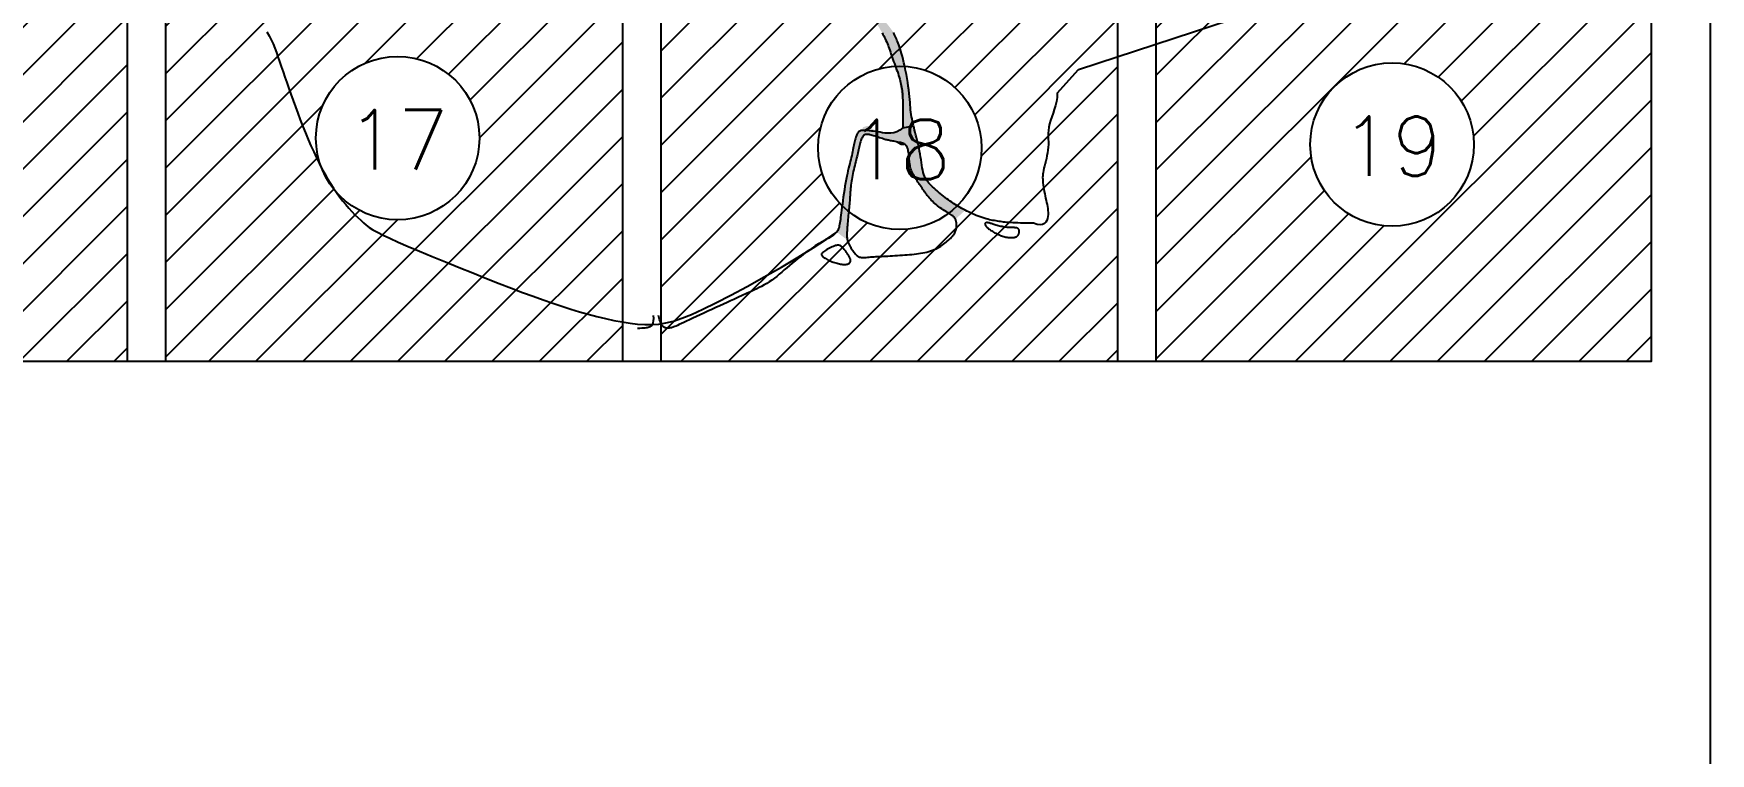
# Model space of a CAD drawing. Header units: metres. Extents: x 511779 to 512620, y 196282 to 196876.
# Drawn here: x 512557.4 to 512620.1, y 196362.2 to 196389.1 of the extents above; entities that cross this region are included whole.
import ezdxf
from ezdxf.enums import TextEntityAlignment as Align

# ---------------------------------------------------------------- set-up
doc = ezdxf.new("R2010")
doc.units = ezdxf.units.M
doc.header["$MEASUREMENT"] = 0
doc.layers.get('0').update_dxf_attribs({"linetype": 'CONTINUOUS'})
for name, color, linetype in [('GRID', 7, 'CONTINUOUS'), ('KOP', 7, 'CONTINUOUS'), ('sungai', 45, 'CONTINUOUS')]:
    doc.layers.add(name, color=color, linetype=linetype)
doc.styles.get("Standard").update_dxf_attribs({"font": 'Simplex.shx'})

msp = doc.modelspace()

# ---------------------------------------------------------------- hatches: boundary and pattern name
at = {"layer": 'KOP', "ltscale": 0.5}
h = msp.add_hatch(dxfattribs=at)
h.set_pattern_fill('ANSI31', color=1, scale=10, style=0)
h.set_pattern_definition([(45, (71.4876, 0), (-0.8838834765, 0.8838834765), [])])
edge = h.paths.add_edge_path(flags=16)
edge.add_arc((512532.423, 196433.478), 3.057, 0, 360)
h.paths.add_polyline_path([(512523.858, 196440.95), (512543.808, 196440.95), (512543.808, 196423.85), (512523.858, 196423.85)])
h.paths.add_polyline_path([(512542.383, 196440.95), (512562.333, 196440.95), (512562.333, 196423.85), (512542.383, 196423.85)])
edge = h.paths.add_edge_path(flags=16)
edge.add_arc((512551.955, 196433.478), 3.057, 0, 360)
h.paths.add_polyline_path([(512560.908, 196440.95), (512580.858, 196440.95), (512580.858, 196423.85), (512560.908, 196423.85)])
edge = h.paths.add_edge_path(flags=16)
edge.add_arc((512570.126, 196433.478), 3.057, 0, 360)
h.paths.add_polyline_path([(512579.433, 196425.275), (512599.383, 196425.275), (512599.383, 196408.175), (512579.433, 196408.175)])
edge = h.paths.add_edge_path(flags=16)
edge.add_arc((512589.144, 196417.665), 3.057, 0, 360)
h.paths.add_polyline_path([(512560.908, 196425.275), (512580.858, 196425.275), (512580.858, 196408.175), (512560.908, 196408.175)])
h.paths.add_polyline_path([(512542.383, 196425.275), (512562.333, 196425.275), (512562.333, 196408.175), (512542.383, 196408.175)])
h.paths.add_polyline_path([(512523.858, 196425.275), (512543.808, 196425.275), (512543.808, 196408.175), (512523.858, 196408.175)])
h.paths.add_polyline_path([(512505.333, 196425.275), (512525.283, 196425.275), (512525.283, 196408.175), (512505.333, 196408.175)])
h.paths.add_polyline_path([(512523.858, 196409.6), (512543.808, 196409.6), (512543.808, 196392.5), (512523.858, 196392.5)])
h.paths.add_polyline_path([(512505.333, 196409.6), (512525.283, 196409.6), (512525.283, 196392.5), (512505.333, 196392.5)])
h.paths.add_polyline_path([(512542.383, 196409.6), (512562.333, 196409.6), (512562.333, 196392.5), (512542.383, 196392.5)])
h.paths.add_polyline_path([(512560.908, 196409.6), (512580.858, 196409.6), (512580.858, 196392.5), (512560.908, 196392.5)])
h.paths.add_polyline_path([(512579.433, 196409.6), (512599.383, 196409.6), (512599.383, 196392.5), (512579.433, 196392.5)])
h.paths.add_polyline_path([(512597.958, 196393.925), (512617.908, 196393.925), (512617.908, 196376.825), (512597.958, 196376.825)])
h.paths.add_polyline_path([(512579.433, 196393.925), (512599.383, 196393.925), (512599.383, 196376.825), (512579.433, 196376.825)])
h.paths.add_polyline_path([(512560.908, 196393.925), (512580.858, 196393.925), (512580.858, 196376.825), (512560.908, 196376.825)])
h.paths.add_polyline_path([(512542.383, 196393.925), (512562.333, 196393.925), (512562.333, 196376.825), (512542.383, 196376.825)])
h.paths.add_polyline_path([(512523.858, 196393.925), (512543.808, 196393.925), (512543.808, 196376.825), (512523.858, 196376.825)])
edge = h.paths.add_edge_path(flags=16)
edge.add_arc((512571.015, 196385.187), 3.057, 0, 360)
edge = h.paths.add_edge_path(flags=16)
edge.add_arc((512551.79, 196384.481), 3.057, 0, 360)
edge = h.paths.add_edge_path(flags=16)
edge.add_arc((512532.988, 196384.481), 3.057, 0, 360)
edge = h.paths.add_edge_path(flags=16)
edge.add_arc((512533.899, 196400.421), 3.057, 0, 360)
edge = h.paths.add_edge_path(flags=16)
edge.add_arc((512514.397, 196399.691), 3.057, 0, 360)
edge = h.paths.add_edge_path(flags=16)
edge.add_arc((512515.155, 196416.926), 3.057, 0, 360)
edge = h.paths.add_edge_path(flags=16)
edge.add_arc((512533.571, 196417.021), 3.057, 0, 360)
edge = h.paths.add_edge_path(flags=16)
edge.add_arc((512552.148, 196417.106), 3.057, 0, 360)
edge = h.paths.add_edge_path(flags=16)
edge.add_arc((512552.949, 196400.556), 3.057, 0, 360)
edge = h.paths.add_edge_path(flags=16)
edge.add_arc((512570.351, 196400.556), 3.057, 0, 360)
edge = h.paths.add_edge_path(flags=16)
edge.add_arc((512570.294, 196416.853), 3.057, 0, 360)
edge = h.paths.add_edge_path(flags=16)
edge.add_arc((512589.265, 196401.204), 3.057, 0, 360)
edge = h.paths.add_edge_path(flags=16)
edge.add_arc((512589.798, 196384.821), 3.057, 0, 360)
edge = h.paths.add_edge_path(flags=16)
edge.add_arc((512608.213, 196384.944), 3.057, 0, 360)
at = {"layer": 'sungai', "ltscale": 30}
h = msp.add_hatch(color=43, dxfattribs=at)
h.paths.add_polyline_path([(512588.849, 196390.089), (512588.821, 196390.128), (512588.795, 196390.166), (512588.769, 196390.204), (512588.743, 196390.241), (512588.718, 196390.28), (512588.691, 196390.32), (512588.664, 196390.363), (512588.635, 196390.408), (512588.606, 196390.454), (512588.577, 196390.503), (512588.562, 196390.528), (512588.175, 196390.465), (512588.193, 196390.443), (512588.229, 196390.398), (512588.266, 196390.352), (512588.303, 196390.305), (512588.34, 196390.259), (512588.375, 196390.213), (512588.408, 196390.168), (512588.44, 196390.125), (512588.471, 196390.082), (512588.501, 196390.04), (512588.531, 196389.998), (512588.561, 196389.957), (512588.592, 196389.915), (512588.623, 196389.873), (512588.656, 196389.83), (512588.69, 196389.786), (512588.724, 196389.742), (512588.758, 196389.698), (512588.793, 196389.654), (512588.827, 196389.61), (512588.86, 196389.567), (512588.891, 196389.524), (512588.922, 196389.481), (512588.951, 196389.439), (512588.978, 196389.397), (512589.006, 196389.355), (512589.032, 196389.311), (512589.059, 196389.266), (512589.084, 196389.224), (512589.482, 196389.255), (512589.466, 196389.276), (512589.43, 196389.324), (512589.392, 196389.373), (512589.352, 196389.423), (512589.311, 196389.474), (512589.269, 196389.526), (512589.226, 196389.579), (512589.183, 196389.634), (512589.141, 196389.69), (512589.099, 196389.745), (512589.058, 196389.8), (512589.018, 196389.854), (512588.98, 196389.907), (512588.944, 196389.957), (512588.91, 196390.004), (512588.878, 196390.048)])
h.paths.add_polyline_path([(512589.759, 196388.674), (512589.735, 196388.738), (512589.712, 196388.798), (512589.69, 196388.853), (512589.67, 196388.905), (512589.649, 196388.955), (512589.628, 196389.002), (512589.607, 196389.049), (512589.584, 196389.094), (512589.559, 196389.138), (512589.531, 196389.184), (512589.5, 196389.229), (512589.482, 196389.255), (512589.084, 196389.224), (512589.113, 196389.171), (512589.141, 196389.12), (512589.17, 196389.067), (512589.198, 196389.012), (512589.227, 196388.955), (512589.255, 196388.897), (512589.283, 196388.837), (512589.309, 196388.777), (512589.335, 196388.717), (512589.359, 196388.657), (512589.382, 196388.596), (512589.404, 196388.534), (512589.426, 196388.471), (512589.447, 196388.407), (512589.47, 196388.341), (512589.493, 196388.273), (512589.517, 196388.203), (512589.543, 196388.13), (512589.57, 196388.054), (512589.598, 196387.978), (512589.626, 196387.901), (512589.654, 196387.824), (512589.681, 196387.747), (512589.702, 196387.688), (512590.016, 196387.711), (512590.015, 196387.717), (512589.986, 196387.861), (512589.956, 196387.999), (512589.926, 196388.126), (512589.896, 196388.243), (512589.867, 196388.347), (512589.839, 196388.442), (512589.811, 196388.527), (512589.785, 196388.604)])
h.paths.add_polyline_path([(512590.151, 196386.861), (512590.136, 196386.989), (512590.117, 196387.126), (512590.095, 196387.27), (512590.07, 196387.418), (512590.044, 196387.568), (512590.016, 196387.711), (512589.702, 196387.688), (512589.708, 196387.673), (512589.733, 196387.6), (512589.756, 196387.53), (512589.777, 196387.463), (512589.796, 196387.398), (512589.814, 196387.335), (512589.829, 196387.273), (512589.843, 196387.212), (512589.856, 196387.153), (512589.867, 196387.093), (512589.876, 196387.034), (512589.883, 196386.975), (512589.89, 196386.916), (512589.895, 196386.858), (512589.9, 196386.799), (512589.903, 196386.741), (512589.906, 196386.684), (512589.909, 196386.626), (512589.911, 196386.569), (512589.912, 196386.513), (512589.914, 196386.457), (512589.915, 196386.401), (512589.916, 196386.346), (512589.917, 196386.291), (512589.917, 196386.237), (512589.917, 196386.183), (512589.916, 196386.129), (512589.915, 196386.073), (512589.914, 196386.012), (512589.913, 196385.946), (512589.912, 196385.871), (512589.912, 196385.785), (512589.911, 196385.686), (512589.911, 196385.572), (512590.313, 196385.645), (512590.291, 196385.738), (512590.273, 196385.821), (512590.256, 196385.903), (512590.24, 196385.986), (512590.227, 196386.07), (512590.215, 196386.155), (512590.206, 196386.242), (512590.198, 196386.332), (512590.19, 196386.426), (512590.182, 196386.525), (512590.174, 196386.63), (512590.163, 196386.741)])
for points in [[(512589.883, 196386.975), (512589.876, 196387.034), (512589.867, 196387.093), (512589.856, 196387.153), (512589.843, 196387.212), (512589.829, 196387.273), (512589.814, 196387.335), (512589.796, 196387.398), (512589.777, 196387.463), (512589.756, 196387.53), (512589.747, 196387.555), (512589.9, 196386.449), (512589.916, 196386.344), (512589.916, 196386.346), (512589.915, 196386.401), (512589.914, 196386.457), (512589.912, 196386.513), (512589.911, 196386.569), (512589.909, 196386.626), (512589.906, 196386.684), (512589.903, 196386.741), (512589.9, 196386.799), (512589.895, 196386.858), (512589.89, 196386.916)], [(512590.452, 196385.107), (512590.427, 196385.204), (512590.403, 196385.298), (512590.378, 196385.391), (512590.355, 196385.481), (512590.332, 196385.568), (512590.313, 196385.645), (512589.911, 196385.572), (512589.801, 196385.485), (512589.69, 196385.425), (512589.579, 196385.388), (512589.469, 196385.37), (512589.361, 196385.367), (512589.256, 196385.374), (512589.155, 196385.388), (512589.059, 196385.403), (512588.969, 196385.418), (512588.885, 196385.431), (512588.807, 196385.443), (512588.735, 196385.452), (512588.669, 196385.46), (512588.609, 196385.466), (512588.556, 196385.471), (512588.508, 196385.474), (512588.467, 196385.476), (512588.43, 196385.476), (512588.399, 196385.474), (512588.372, 196385.471), (512588.348, 196385.466), (512588.327, 196385.459), (512588.308, 196385.451), (512588.29, 196385.442), (512588.274, 196385.431), (512588.258, 196385.418), (512588.242, 196385.403), (512588.228, 196385.386), (512588.214, 196385.366), (512588.2, 196385.343), (512588.187, 196385.317), (512588.175, 196385.287), (512588.163, 196385.254), (512588.151, 196385.217), (512588.139, 196385.176), (512588.128, 196385.132), (512588.117, 196385.085), (512588.106, 196385.035), (512588.094, 196384.982), (512588.083, 196384.926), (512588.071, 196384.867), (512588.058, 196384.806), (512588.046, 196384.743), (512588.032, 196384.677), (512588.017, 196384.608), (512588.002, 196384.538), (512587.985, 196384.465), (512587.967, 196384.39), (512587.948, 196384.313), (512587.927, 196384.233), (512587.906, 196384.149), (512587.883, 196384.061), (512587.86, 196383.967), (512587.837, 196383.866), (512587.814, 196383.759), (512587.791, 196383.643), (512587.768, 196383.519), (512587.746, 196383.388), (512587.725, 196383.253), (512587.705, 196383.116), (512587.685, 196382.98), (512587.667, 196382.847), (512587.65, 196382.72), (512587.635, 196382.601), (512587.621, 196382.492), (512587.608, 196382.392), (512587.597, 196382.302), (512587.586, 196382.22), (512587.576, 196382.145), (512587.567, 196382.076), (512587.557, 196382.014), (512587.547, 196381.957), (512587.537, 196381.904), (512587.526, 196381.855), (512587.512, 196381.81), (512587.496, 196381.767), (512587.476, 196381.727), (512587.452, 196381.689), (512587.437, 196381.669), (512587.822, 196381.557), (512587.823, 196381.605), (512587.824, 196381.659), (512587.827, 196381.719), (512587.83, 196381.783), (512587.834, 196381.851), (512587.839, 196381.923), (512587.844, 196381.996), (512587.85, 196382.07), (512587.857, 196382.145), (512587.864, 196382.22), (512587.872, 196382.294), (512587.88, 196382.367), (512587.888, 196382.439), (512587.895, 196382.51), (512587.903, 196382.58), (512587.91, 196382.649), (512587.916, 196382.716), (512587.922, 196382.782), (512587.927, 196382.847), (512587.931, 196382.912), (512587.935, 196382.975), (512587.939, 196383.039), (512587.943, 196383.103), (512587.948, 196383.167), (512587.953, 196383.231), (512587.958, 196383.297), (512587.965, 196383.364), (512587.972, 196383.431), (512587.981, 196383.5), (512587.991, 196383.57), (512588.002, 196383.64), (512588.014, 196383.713), (512588.028, 196383.786), (512588.044, 196383.86), (512588.06, 196383.936), (512588.078, 196384.011), (512588.096, 196384.086), (512588.115, 196384.161), (512588.133, 196384.234), (512588.151, 196384.306), (512588.168, 196384.375), (512588.184, 196384.442), (512588.199, 196384.506), (512588.213, 196384.568), (512588.227, 196384.628), (512588.24, 196384.686), (512588.252, 196384.742), (512588.265, 196384.797), (512588.278, 196384.851), (512588.291, 196384.904), (512588.304, 196384.955), (512588.318, 196385.004), (512588.331, 196385.05), (512588.345, 196385.094), (512588.359, 196385.134), (512588.373, 196385.171), (512588.387, 196385.203), (512588.401, 196385.23), (512588.415, 196385.253), (512588.43, 196385.272), (512588.453, 196385.295), (512588.486, 196385.314), (512588.526, 196385.324), (512588.561, 196385.326), (512588.587, 196385.326), (512588.616, 196385.323), (512588.648, 196385.319), (512588.684, 196385.312), (512588.724, 196385.302), (512588.769, 196385.29), (512588.819, 196385.275), (512588.872, 196385.259), (512588.928, 196385.24), (512588.985, 196385.221), (512589.042, 196385.202), (512589.097, 196385.184), (512589.15, 196385.166), (512589.198, 196385.151), (512589.241, 196385.138), (512589.279, 196385.127), (512589.315, 196385.118), (512589.349, 196385.11), (512589.382, 196385.104), (512589.416, 196385.097), (512589.451, 196385.091), (512589.49, 196385.084), (512589.533, 196385.076), (512589.579, 196385.068), (512589.628, 196385.059), (512589.677, 196385.049), (512589.726, 196385.039), (512589.775, 196385.028), (512589.82, 196385.017), (512589.863, 196385.005), (512589.901, 196384.994), (512589.935, 196384.981), (512589.965, 196384.967), (512589.992, 196384.95), (512590.015, 196384.932), (512590.036, 196384.91), (512590.054, 196384.884), (512590.07, 196384.854), (512590.085, 196384.82), (512590.097, 196384.781), (512590.109, 196384.739), (512590.118, 196384.693), (512590.127, 196384.645), (512590.134, 196384.594), (512590.141, 196384.542), (512590.147, 196384.488), (512590.152, 196384.435), (512590.156, 196384.38), (512590.161, 196384.326), (512590.167, 196384.271), (512590.173, 196384.217), (512590.182, 196384.164), (512590.192, 196384.111), (512590.204, 196384.059), (512590.22, 196384.009), (512590.238, 196383.96), (512590.259, 196383.911), (512590.281, 196383.863), (512590.306, 196383.816), (512590.307, 196383.815), (512590.625, 196384.172), (512590.609, 196384.273), (512590.593, 196384.377), (512590.577, 196384.484), (512590.56, 196384.591), (512590.541, 196384.697), (512590.521, 196384.803), (512590.499, 196384.906), (512590.476, 196385.007)], [(512589.596, 196385.059), (512589.841, 196384.917), (512589.958, 196384.917), (512589.988, 196384.953), (512589.965, 196384.967), (512589.935, 196384.981), (512589.928, 196384.983)], [(512591.251, 196383.161), (512591.192, 196383.211), (512591.135, 196383.261), (512591.08, 196383.311), (512591.028, 196383.36), (512590.979, 196383.409), (512590.933, 196383.457), (512590.89, 196383.504), (512590.851, 196383.551), (512590.815, 196383.599), (512590.782, 196383.65), (512590.752, 196383.705), (512590.725, 196383.765), (512590.701, 196383.831), (512590.679, 196383.905), (512590.659, 196383.987), (512590.641, 196384.077), (512590.625, 196384.172), (512590.307, 196383.815), (512590.332, 196383.77), (512590.359, 196383.724), (512590.387, 196383.678), (512590.416, 196383.632), (512590.446, 196383.586), (512590.476, 196383.541), (512590.507, 196383.495), (512590.538, 196383.45), (512590.569, 196383.404), (512590.601, 196383.358), (512590.632, 196383.313), (512590.664, 196383.267), (512590.696, 196383.222), (512590.728, 196383.176), (512590.76, 196383.131), (512590.794, 196383.086), (512590.828, 196383.042), (512590.864, 196382.997), (512590.9, 196382.953), (512590.939, 196382.91), (512590.978, 196382.866), (512591.02, 196382.824), (512591.063, 196382.782), (512591.109, 196382.74), (512591.156, 196382.699), (512591.206, 196382.659), (512591.258, 196382.619), (512591.312, 196382.58), (512591.368, 196382.542), (512591.424, 196382.505), (512591.48, 196382.469), (512591.535, 196382.435), (512591.586, 196382.403), (512591.635, 196382.373), (512591.678, 196382.345), (512591.717, 196382.319), (512591.75, 196382.296), (512591.779, 196382.275), (512591.803, 196382.254), (512591.824, 196382.234), (512591.842, 196382.215), (512591.857, 196382.195), (512591.87, 196382.174), (512591.882, 196382.153), (512592.247, 196382.487), (512592.176, 196382.525), (512592.115, 196382.559), (512592.054, 196382.594), (512591.994, 196382.63), (512591.934, 196382.667), (512591.874, 196382.706), (512591.812, 196382.746), (512591.75, 196382.788), (512591.687, 196382.83), (512591.624, 196382.875), (512591.56, 196382.92), (512591.497, 196382.966), (512591.434, 196383.014), (512591.372, 196383.062), (512591.311, 196383.111)]]:
    msp.add_hatch(color=43, dxfattribs=at).paths.add_polyline_path(points)
h = msp.add_hatch(color=43, dxfattribs=at)
h.paths.add_polyline_path([(512588.885, 196385.431), (512588.807, 196385.443), (512588.735, 196385.452), (512588.669, 196385.46), (512588.609, 196385.466), (512588.556, 196385.471), (512588.508, 196385.474), (512588.467, 196385.476), (512588.43, 196385.476), (512588.399, 196385.474), (512588.374, 196385.471), (512588.359, 196385.432), (512587.885, 196383.773), (512587.622, 196382.503), (512587.621, 196382.492), (512587.608, 196382.392), (512587.597, 196382.302), (512587.586, 196382.22), (512587.576, 196382.145), (512587.567, 196382.076), (512587.557, 196382.014), (512587.547, 196381.957), (512587.537, 196381.904), (512587.526, 196381.855), (512587.512, 196381.81), (512587.496, 196381.767), (512587.476, 196381.727), (512587.455, 196381.692), (512587.449, 196381.664), (512587.835, 196381.378), (512587.833, 196381.388), (512587.829, 196381.416), (512587.825, 196381.445), (512587.823, 196381.478), (512587.822, 196381.515), (512587.822, 196381.557), (512587.823, 196381.605), (512587.824, 196381.659), (512587.827, 196381.719), (512587.83, 196381.783), (512587.834, 196381.851), (512587.839, 196381.923), (512587.844, 196381.996), (512587.85, 196382.07), (512587.857, 196382.145), (512587.864, 196382.22), (512587.872, 196382.294), (512587.88, 196382.367), (512587.888, 196382.439), (512587.895, 196382.51), (512587.903, 196382.58), (512587.91, 196382.649), (512587.916, 196382.716), (512587.922, 196382.782), (512587.927, 196382.847), (512587.931, 196382.912), (512587.935, 196382.975), (512587.939, 196383.039), (512587.943, 196383.103), (512587.948, 196383.167), (512587.953, 196383.231), (512587.958, 196383.297), (512587.965, 196383.364), (512587.972, 196383.431), (512587.973, 196383.436), (512587.981, 196383.563), (512588.009, 196383.684), (512588.014, 196383.713), (512588.028, 196383.786), (512588.044, 196383.86), (512588.06, 196383.936), (512588.078, 196384.011), (512588.096, 196384.086), (512588.115, 196384.161), (512588.133, 196384.234), (512588.151, 196384.306), (512588.168, 196384.375), (512588.184, 196384.442), (512588.199, 196384.506), (512588.213, 196384.568), (512588.217, 196384.583), (512588.339, 196385.143), (512588.392, 196385.213), (512588.401, 196385.23), (512588.415, 196385.253), (512588.43, 196385.272), (512588.445, 196385.288), (512588.453, 196385.293), (512588.462, 196385.306), (512588.472, 196385.306), (512588.478, 196385.309), (512588.497, 196385.316), (512588.516, 196385.321), (512588.538, 196385.325), (512588.561, 196385.326), (512588.587, 196385.326), (512588.616, 196385.323), (512588.648, 196385.319), (512588.684, 196385.312), (512588.71, 196385.306), (512588.715, 196385.306), (512588.732, 196385.3), (512588.769, 196385.29), (512588.819, 196385.275), (512588.872, 196385.259), (512588.928, 196385.24), (512588.985, 196385.221), (512589.042, 196385.202), (512589.05, 196385.2), (512589.204, 196385.151), (512589.494, 196385.083), (512589.533, 196385.076), (512589.582, 196385.067), (512588.981, 196385.416), (512588.969, 196385.418)])
h.paths.add_polyline_path([(512588.609, 196385.466), (512588.669, 196385.46), (512588.735, 196385.452), (512588.807, 196385.443), (512588.885, 196385.431), (512588.969, 196385.418), (512588.981, 196385.416), (512588.588, 196385.644), (512588.424, 196385.594), (512588.374, 196385.471), (512588.399, 196385.474), (512588.43, 196385.476), (512588.467, 196385.476), (512588.508, 196385.474), (512588.556, 196385.471)])

# ---------------------------------------------------------------- linework, layer by layer
at = {"color": 5, "linetype": 'Continuous', "lineweight": -3}
for points in [[(512542.383, 196393.925), (512562.333, 196393.925), (512562.333, 196376.825), (512542.383, 196376.825)], [(512560.908, 196393.925), (512580.858, 196393.925), (512580.858, 196376.825), (512560.908, 196376.825)], [(512579.433, 196393.925), (512599.383, 196393.925), (512599.383, 196376.825), (512579.433, 196376.825)], [(512597.958, 196393.925), (512617.908, 196393.925), (512617.908, 196376.825), (512597.958, 196376.825)]]:
    msp.add_lwpolyline(points, close=True, dxfattribs=at)
at = {"color": 5, "ltscale": 30}
for centre in [(512571.015, 196385.187), (512589.798, 196384.821), (512608.213, 196384.944)]:
    msp.add_circle(centre, 3.057, dxfattribs=at)
at = {"layer": 'GRID', "color": 42, "ltscale": 30}
msp.add_lwpolyline([(512566.12, 196389.159), (512566.208, 196389.015), (512566.285, 196388.867), (512566.354, 196388.715), (512566.418, 196388.558), (512566.478, 196388.395), (512566.538, 196388.226), (512566.599, 196388.048), (512566.662, 196387.863), (512566.728, 196387.671), (512566.796, 196387.47), (512566.867, 196387.263), (512566.942, 196387.047), (512567.02, 196386.825), (512567.102, 196386.595), (512567.189, 196386.358), (512567.28, 196386.116), (512567.374, 196385.871), (512567.471, 196385.625), (512567.57, 196385.38), (512567.67, 196385.139), (512567.772, 196384.902), (512567.874, 196384.673), (512567.977, 196384.453), (512568.08, 196384.243), (512568.184, 196384.04), (512568.288, 196383.847), (512568.394, 196383.661), (512568.502, 196383.483), (512568.612, 196383.313), (512568.724, 196383.149), (512568.839, 196382.992), (512568.956, 196382.843), (512569.073, 196382.7), (512569.19, 196382.565), (512569.305, 196382.439), (512569.418, 196382.321), (512569.528, 196382.211), (512569.633, 196382.111), (512569.734, 196382.019), (512569.838, 196381.933), (512569.955, 196381.848), (512570.093, 196381.76), (512570.261, 196381.665), (512570.468, 196381.559), (512570.723, 196381.438), (512571.036, 196381.297), (512571.41, 196381.135), (512571.838, 196380.954), (512572.306, 196380.759), (512572.802, 196380.555), (512573.315, 196380.347), (512573.83, 196380.141), (512574.335, 196379.94), (512574.819, 196379.75), (512575.27, 196379.575), (512575.692, 196379.414), (512576.087, 196379.267), (512576.46, 196379.132), (512576.816, 196379.007), (512577.158, 196378.893), (512577.491, 196378.786), (512577.819, 196378.688), (512578.146, 196378.595), (512578.47, 196378.51), (512578.79, 196378.433), (512579.105, 196378.366), (512579.411, 196378.309), (512579.708, 196378.264), (512579.993, 196378.231), (512580.265, 196378.213), (512580.525, 196378.21), (512580.781, 196378.227), (512581.046, 196378.269), (512581.332, 196378.34), (512581.649, 196378.446), (512582.011, 196378.592), (512582.429, 196378.781), (512582.914, 196379.019), (512583.473, 196379.309), (512584.086, 196379.638), (512584.727, 196379.994), (512585.371, 196380.362), (512585.992, 196380.729), (512586.564, 196381.081), (512587.061, 196381.404), (512587.459, 196381.683)], dxfattribs=at)
at = {"layer": 'KOP', "color": 71}
msp.add_lwpolyline([(511779.124, 196282.3), (512620.124, 196282.3), (512620.124, 196876.3), (511779.124, 196876.3)], close=True, dxfattribs=at)
at = {"layer": 'KOP', "color": 1, "ltscale": 0.5}
msp.add_lwpolyline([(512595.689, 196386.864), (512596.48, 196387.748), (512602.914, 196389.86)], dxfattribs=at)
at = {"layer": 'sungai', "color": 43, "ltscale": 30}
for points in [[(512589.141, 196389.12), (512589.17, 196389.067), (512589.198, 196389.012), (512589.227, 196388.955), (512589.255, 196388.897), (512589.283, 196388.837), (512589.309, 196388.777), (512589.335, 196388.717), (512589.359, 196388.657), (512589.382, 196388.596), (512589.404, 196388.534), (512589.426, 196388.471), (512589.447, 196388.407), (512589.47, 196388.341), (512589.493, 196388.273), (512589.517, 196388.203), (512589.543, 196388.13), (512589.57, 196388.054), (512589.598, 196387.978), (512589.626, 196387.901), (512589.654, 196387.824), (512589.681, 196387.747), (512589.708, 196387.673), (512589.733, 196387.6), (512589.756, 196387.53), (512589.777, 196387.463), (512589.796, 196387.398), (512589.814, 196387.335), (512589.829, 196387.273), (512589.843, 196387.212), (512589.856, 196387.153), (512589.867, 196387.093), (512589.876, 196387.034), (512589.883, 196386.975), (512589.89, 196386.916), (512589.895, 196386.858), (512589.9, 196386.799), (512589.903, 196386.741), (512589.906, 196386.684), (512589.909, 196386.626), (512589.911, 196386.569), (512589.912, 196386.513), (512589.914, 196386.457), (512589.915, 196386.401), (512589.916, 196386.346), (512589.917, 196386.291), (512589.917, 196386.237), (512589.917, 196386.183), (512589.916, 196386.129), (512589.915, 196386.073), (512589.914, 196386.012), (512589.913, 196385.946), (512589.912, 196385.871), (512589.912, 196385.785), (512589.911, 196385.686), (512589.911, 196385.572)], [(512590.311, 196385.654), (512590.291, 196385.738), (512590.273, 196385.821), (512590.256, 196385.903), (512590.24, 196385.986), (512590.227, 196386.07), (512590.215, 196386.155), (512590.206, 196386.242), (512590.198, 196386.332), (512590.19, 196386.426), (512590.182, 196386.525), (512590.174, 196386.63), (512590.163, 196386.741), (512590.151, 196386.861), (512590.136, 196386.989), (512590.117, 196387.126), (512590.095, 196387.27), (512590.07, 196387.418), (512590.044, 196387.568), (512590.015, 196387.717), (512589.986, 196387.861), (512589.956, 196387.999), (512589.926, 196388.126), (512589.896, 196388.243), (512589.867, 196388.347), (512589.839, 196388.442), (512589.811, 196388.527), (512589.785, 196388.604), (512589.759, 196388.674), (512589.735, 196388.738), (512589.712, 196388.798), (512589.69, 196388.853), (512589.67, 196388.905), (512589.649, 196388.955), (512589.628, 196389.002), (512589.607, 196389.049), (512589.584, 196389.094), (512589.559, 196389.138)], [(512595.689, 196386.864), (512595.683, 196386.711), (512595.66, 196386.559), (512595.624, 196386.408), (512595.58, 196386.261), (512595.531, 196386.117), (512595.482, 196385.977), (512595.437, 196385.843), (512595.401, 196385.715), (512595.376, 196385.593), (512595.362, 196385.477), (512595.355, 196385.366), (512595.353, 196385.258), (512595.355, 196385.153), (512595.357, 196385.049), (512595.357, 196384.947), (512595.352, 196384.843), (512595.341, 196384.739), (512595.325, 196384.634), (512595.305, 196384.529), (512595.282, 196384.427), (512595.257, 196384.327), (512595.233, 196384.231), (512595.209, 196384.141), (512595.189, 196384.056), (512595.172, 196383.978), (512595.16, 196383.906), (512595.151, 196383.839), (512595.145, 196383.773), (512595.143, 196383.71), (512595.144, 196383.645), (512595.148, 196383.579), (512595.154, 196383.509), (512595.163, 196383.435), (512595.175, 196383.357), (512595.188, 196383.276), (512595.203, 196383.193), (512595.219, 196383.108), (512595.236, 196383.024), (512595.253, 196382.94), (512595.271, 196382.858), (512595.289, 196382.778), (512595.306, 196382.7), (512595.321, 196382.624), (512595.333, 196382.55), (512595.342, 196382.475), (512595.347, 196382.401), (512595.346, 196382.327), (512595.338, 196382.252), (512595.324, 196382.176), (512595.299, 196382.104), (512595.263, 196382.039), (512595.211, 196381.987), (512595.142, 196381.953), (512595.052, 196381.94), (512594.94, 196381.954), (512594.802, 196381.999)], [(512589.911, 196385.572), (512589.801, 196385.485), (512589.69, 196385.425), (512589.579, 196385.388), (512589.469, 196385.37), (512589.361, 196385.367), (512589.256, 196385.374), (512589.155, 196385.388), (512589.059, 196385.403), (512588.969, 196385.418), (512588.885, 196385.431), (512588.807, 196385.443), (512588.735, 196385.452), (512588.669, 196385.46), (512588.609, 196385.466), (512588.556, 196385.471), (512588.508, 196385.474), (512588.467, 196385.476), (512588.43, 196385.476), (512588.399, 196385.474), (512588.372, 196385.471), (512588.348, 196385.466), (512588.327, 196385.459), (512588.308, 196385.451), (512588.29, 196385.442), (512588.274, 196385.431), (512588.258, 196385.418), (512588.242, 196385.403), (512588.228, 196385.386), (512588.214, 196385.366), (512588.2, 196385.343), (512588.187, 196385.317), (512588.175, 196385.287), (512588.163, 196385.254), (512588.151, 196385.217), (512588.139, 196385.176), (512588.128, 196385.132), (512588.117, 196385.085), (512588.106, 196385.035), (512588.094, 196384.982), (512588.083, 196384.926), (512588.071, 196384.867), (512588.058, 196384.806), (512588.046, 196384.743), (512588.032, 196384.677), (512588.017, 196384.608), (512588.002, 196384.538), (512587.985, 196384.465), (512587.967, 196384.39), (512587.948, 196384.313), (512587.927, 196384.233), (512587.906, 196384.149), (512587.883, 196384.061), (512587.86, 196383.967), (512587.837, 196383.866), (512587.814, 196383.759), (512587.791, 196383.643), (512587.768, 196383.519), (512587.746, 196383.388), (512587.725, 196383.253), (512587.705, 196383.116), (512587.685, 196382.98), (512587.667, 196382.847), (512587.65, 196382.72), (512587.635, 196382.601), (512587.621, 196382.492), (512587.608, 196382.392), (512587.597, 196382.302), (512587.586, 196382.22), (512587.576, 196382.145), (512587.567, 196382.076), (512587.557, 196382.014), (512587.547, 196381.957), (512587.537, 196381.904), (512587.526, 196381.855), (512587.512, 196381.81), (512587.496, 196381.767), (512587.476, 196381.727), (512587.452, 196381.689), (512587.423, 196381.652), (512587.388, 196381.616), (512587.347, 196381.58), (512587.301, 196381.546), (512587.251, 196381.512), (512587.198, 196381.479), (512587.143, 196381.447), (512587.089, 196381.417), (512587.036, 196381.388), (512586.986, 196381.36), (512586.939, 196381.335), (512586.894, 196381.31), (512586.85, 196381.284), (512586.804, 196381.257), (512586.755, 196381.226), (512586.7, 196381.191), (512586.638, 196381.15), (512586.568, 196381.102), (512586.487, 196381.047), (512586.397, 196380.984), (512586.301, 196380.914), (512586.199, 196380.84), (512586.093, 196380.761), (512585.987, 196380.679), (512585.88, 196380.595), (512585.775, 196380.51), (512585.674, 196380.424), (512585.576, 196380.339), (512585.48, 196380.255), (512585.386, 196380.172), (512585.293, 196380.092), (512585.201, 196380.015), (512585.108, 196379.941), (512585.014, 196379.872), (512584.918, 196379.807), (512584.822, 196379.747), (512584.726, 196379.691), (512584.632, 196379.64), (512584.54, 196379.592), (512584.452, 196379.549), (512584.368, 196379.509), (512584.29, 196379.473), (512584.218, 196379.44), (512584.151, 196379.409), (512584.085, 196379.379), (512584.018, 196379.349), (512583.948, 196379.318), (512583.872, 196379.284), (512583.789, 196379.246), (512583.694, 196379.203), (512583.587, 196379.154), (512583.468, 196379.1), (512583.34, 196379.041), (512583.205, 196378.979), (512583.063, 196378.914), (512582.917, 196378.847), (512582.77, 196378.778), (512582.622, 196378.709), (512582.475, 196378.641), (512582.332, 196378.574), (512582.193, 196378.509), (512582.061, 196378.448), (512581.936, 196378.389), (512581.822, 196378.336), (512581.718, 196378.287), (512581.628, 196378.245), (512581.551, 196378.209), (512581.487, 196378.179), (512581.434, 196378.155), (512581.389, 196378.136), (512581.351, 196378.12), (512581.319, 196378.108), (512581.29, 196378.099), (512581.261, 196378.092), (512581.233, 196378.086), (512581.204, 196378.082), (512581.176, 196378.079), (512581.147, 196378.077), (512581.12, 196378.077), (512581.092, 196378.078), (512581.066, 196378.081), (512581.042, 196378.086), (512581.018, 196378.092), (512580.997, 196378.1), (512580.976, 196378.11), (512580.957, 196378.123), (512580.939, 196378.14), (512580.921, 196378.159), (512580.905, 196378.182), (512580.889, 196378.21), (512580.873, 196378.241), (512580.858, 196378.277), (512580.843, 196378.316), (512580.829, 196378.359), (512580.814, 196378.405), (512580.8, 196378.453), (512580.786, 196378.503), (512580.772, 196378.555)], [(512589.911, 196385.572), (512590.313, 196385.645)], [(512594.802, 196381.999), (512594.67, 196382.001), (512594.546, 196382.003), (512594.429, 196382.006), (512594.319, 196382.008), (512594.216, 196382.011), (512594.121, 196382.015), (512594.032, 196382.019), (512593.951, 196382.023), (512593.876, 196382.028), (512593.806, 196382.034), (512593.742, 196382.041), (512593.681, 196382.047), (512593.624, 196382.055), (512593.568, 196382.063), (512593.512, 196382.071), (512593.457, 196382.08), (512593.4, 196382.089), (512593.342, 196382.098), (512593.282, 196382.109), (512593.221, 196382.121), (512593.158, 196382.134), (512593.093, 196382.15), (512593.025, 196382.168), (512592.956, 196382.188), (512592.884, 196382.211), (512592.811, 196382.237), (512592.736, 196382.265), (512592.661, 196382.295), (512592.587, 196382.326), (512592.513, 196382.358), (512592.441, 196382.391), (512592.371, 196382.424), (512592.304, 196382.458), (512592.239, 196382.491), (512592.176, 196382.525), (512592.115, 196382.559), (512592.054, 196382.594), (512591.994, 196382.63), (512591.934, 196382.667), (512591.874, 196382.706), (512591.812, 196382.746), (512591.75, 196382.788), (512591.687, 196382.83), (512591.624, 196382.875), (512591.56, 196382.92), (512591.497, 196382.966), (512591.434, 196383.014), (512591.372, 196383.062), (512591.311, 196383.111), (512591.251, 196383.161), (512591.192, 196383.211), (512591.135, 196383.261), (512591.08, 196383.311), (512591.028, 196383.36), (512590.979, 196383.409), (512590.933, 196383.457), (512590.89, 196383.504), (512590.851, 196383.551), (512590.815, 196383.599), (512590.782, 196383.65), (512590.752, 196383.705), (512590.725, 196383.765), (512590.701, 196383.831), (512590.679, 196383.905), (512590.659, 196383.987), (512590.641, 196384.077), (512590.625, 196384.173), (512590.609, 196384.273), (512590.593, 196384.377), (512590.577, 196384.484), (512590.56, 196384.591), (512590.541, 196384.697), (512590.521, 196384.803), (512590.499, 196384.906), (512590.476, 196385.007), (512590.452, 196385.107), (512590.427, 196385.204), (512590.403, 196385.298), (512590.378, 196385.391), (512590.355, 196385.481), (512590.332, 196385.568), (512590.313, 196385.645)], [(512580.575, 196378.555), (512580.581, 196378.438), (512580.576, 196378.345), (512580.564, 196378.272), (512580.544, 196378.217), (512580.519, 196378.177), (512580.49, 196378.148), (512580.457, 196378.128), (512580.423, 196378.113), (512580.389, 196378.101), (512580.352, 196378.091), (512580.312, 196378.084), (512580.265, 196378.078), (512580.211, 196378.073), (512580.148, 196378.071), (512580.074, 196378.069), (512579.986, 196378.069)]]:
    msp.add_lwpolyline(points, dxfattribs=at)
for points in [[(512588.769, 196385.29), (512588.724, 196385.302), (512588.684, 196385.312), (512588.648, 196385.319), (512588.616, 196385.323), (512588.587, 196385.326), (512588.561, 196385.326), (512588.538, 196385.325), (512588.516, 196385.321), (512588.497, 196385.316), (512588.478, 196385.309), (512588.461, 196385.3), (512588.445, 196385.288), (512588.43, 196385.272), (512588.415, 196385.253), (512588.401, 196385.23), (512588.387, 196385.203), (512588.373, 196385.171), (512588.359, 196385.134), (512588.345, 196385.094), (512588.331, 196385.05), (512588.318, 196385.004), (512588.304, 196384.955), (512588.291, 196384.904), (512588.278, 196384.851), (512588.265, 196384.797), (512588.252, 196384.742), (512588.24, 196384.686), (512588.227, 196384.628), (512588.213, 196384.568), (512588.199, 196384.506), (512588.184, 196384.442), (512588.168, 196384.375), (512588.151, 196384.306), (512588.133, 196384.234), (512588.115, 196384.161), (512588.096, 196384.086), (512588.078, 196384.011), (512588.06, 196383.936), (512588.044, 196383.86), (512588.028, 196383.786), (512588.014, 196383.713), (512588.002, 196383.64), (512587.991, 196383.57), (512587.981, 196383.5), (512587.972, 196383.431), (512587.965, 196383.364), (512587.958, 196383.297), (512587.953, 196383.231), (512587.948, 196383.167), (512587.943, 196383.103), (512587.939, 196383.039), (512587.935, 196382.975), (512587.931, 196382.912), (512587.927, 196382.847), (512587.922, 196382.782), (512587.916, 196382.716), (512587.91, 196382.649), (512587.903, 196382.58), (512587.895, 196382.51), (512587.888, 196382.439), (512587.88, 196382.367), (512587.872, 196382.294), (512587.864, 196382.22), (512587.857, 196382.145), (512587.85, 196382.07), (512587.844, 196381.996), (512587.839, 196381.923), (512587.834, 196381.851), (512587.83, 196381.783), (512587.827, 196381.719), (512587.824, 196381.659), (512587.823, 196381.605), (512587.822, 196381.557), (512587.822, 196381.515), (512587.823, 196381.478), (512587.825, 196381.445), (512587.829, 196381.416), (512587.833, 196381.388), (512587.839, 196381.362), (512587.846, 196381.337), (512587.854, 196381.312), (512587.864, 196381.286), (512587.875, 196381.26), (512587.887, 196381.233), (512587.901, 196381.206), (512587.917, 196381.177), (512587.933, 196381.146), (512587.952, 196381.114), (512587.972, 196381.081), (512587.993, 196381.046), (512588.016, 196381.011), (512588.039, 196380.976), (512588.064, 196380.942), (512588.088, 196380.908), (512588.113, 196380.877), (512588.138, 196380.848), (512588.162, 196380.822), (512588.187, 196380.799), (512588.212, 196380.78), (512588.239, 196380.763), (512588.267, 196380.749), (512588.297, 196380.737), (512588.33, 196380.729), (512588.367, 196380.724), (512588.407, 196380.721), (512588.45, 196380.72), (512588.496, 196380.722), (512588.546, 196380.725), (512588.599, 196380.729), (512588.655, 196380.734), (512588.713, 196380.739), (512588.774, 196380.744), (512588.837, 196380.748), (512588.902, 196380.752), (512588.971, 196380.756), (512589.042, 196380.759), (512589.115, 196380.763), (512589.192, 196380.767), (512589.272, 196380.77), (512589.354, 196380.775), (512589.441, 196380.779), (512589.529, 196380.785), (512589.62, 196380.79), (512589.712, 196380.797), (512589.804, 196380.803), (512589.896, 196380.809), (512589.988, 196380.816), (512590.078, 196380.823), (512590.166, 196380.83), (512590.252, 196380.837), (512590.337, 196380.845), (512590.419, 196380.854), (512590.5, 196380.864), (512590.579, 196380.876), (512590.656, 196380.889), (512590.732, 196380.905), (512590.807, 196380.923), (512590.88, 196380.944), (512590.952, 196380.967), (512591.021, 196380.992), (512591.089, 196381.019), (512591.154, 196381.048), (512591.217, 196381.078), (512591.276, 196381.111), (512591.333, 196381.145), (512591.388, 196381.18), (512591.439, 196381.216), (512591.488, 196381.253), (512591.534, 196381.29), (512591.577, 196381.328), (512591.618, 196381.364), (512591.657, 196381.4), (512591.693, 196381.436), (512591.727, 196381.47), (512591.758, 196381.504), (512591.787, 196381.537), (512591.813, 196381.571), (512591.836, 196381.605), (512591.856, 196381.639), (512591.874, 196381.674), (512591.888, 196381.711), (512591.899, 196381.747), (512591.908, 196381.784), (512591.915, 196381.821), (512591.919, 196381.858), (512591.922, 196381.894), (512591.922, 196381.929), (512591.922, 196381.963), (512591.92, 196381.994), (512591.917, 196382.025), (512591.913, 196382.053), (512591.907, 196382.08), (512591.9, 196382.106), (512591.892, 196382.13), (512591.882, 196382.153), (512591.87, 196382.174), (512591.857, 196382.195), (512591.842, 196382.215), (512591.824, 196382.234), (512591.803, 196382.254), (512591.779, 196382.275), (512591.75, 196382.296), (512591.717, 196382.319), (512591.678, 196382.345), (512591.635, 196382.373), (512591.586, 196382.403), (512591.535, 196382.435), (512591.48, 196382.469), (512591.424, 196382.505), (512591.368, 196382.542), (512591.312, 196382.58), (512591.258, 196382.619), (512591.206, 196382.659), (512591.156, 196382.699), (512591.109, 196382.74), (512591.063, 196382.782), (512591.02, 196382.824), (512590.978, 196382.866), (512590.939, 196382.91), (512590.9, 196382.953), (512590.864, 196382.997), (512590.828, 196383.042), (512590.794, 196383.086), (512590.76, 196383.131), (512590.728, 196383.176), (512590.696, 196383.222), (512590.664, 196383.267), (512590.632, 196383.313), (512590.601, 196383.358), (512590.569, 196383.404), (512590.538, 196383.45), (512590.507, 196383.495), (512590.476, 196383.541), (512590.446, 196383.586), (512590.416, 196383.632), (512590.387, 196383.678), (512590.359, 196383.724), (512590.332, 196383.77), (512590.306, 196383.816), (512590.281, 196383.863), (512590.259, 196383.911), (512590.238, 196383.96), (512590.22, 196384.009), (512590.204, 196384.059), (512590.192, 196384.111), (512590.182, 196384.164), (512590.173, 196384.217), (512590.167, 196384.271), (512590.161, 196384.326), (512590.156, 196384.38), (512590.152, 196384.435), (512590.147, 196384.488), (512590.141, 196384.542), (512590.134, 196384.594), (512590.127, 196384.645), (512590.118, 196384.693), (512590.109, 196384.739), (512590.097, 196384.781), (512590.085, 196384.82), (512590.07, 196384.854), (512590.054, 196384.884), (512590.036, 196384.91), (512590.015, 196384.932), (512589.992, 196384.95), (512589.965, 196384.967), (512589.935, 196384.981), (512589.901, 196384.994), (512589.863, 196385.005), (512589.82, 196385.017), (512589.775, 196385.028), (512589.726, 196385.039), (512589.677, 196385.049), (512589.628, 196385.059), (512589.579, 196385.068), (512589.533, 196385.076), (512589.49, 196385.084), (512589.451, 196385.091), (512589.416, 196385.097), (512589.382, 196385.104), (512589.349, 196385.11), (512589.315, 196385.118), (512589.279, 196385.127), (512589.241, 196385.138), (512589.198, 196385.151), (512589.15, 196385.166), (512589.097, 196385.184), (512589.042, 196385.202), (512588.985, 196385.221), (512588.928, 196385.24), (512588.872, 196385.259), (512588.819, 196385.275)], [(512593.722, 196381.858), (512593.672, 196381.866), (512593.623, 196381.875), (512593.575, 196381.884), (512593.528, 196381.895), (512593.483, 196381.907), (512593.439, 196381.919), (512593.396, 196381.931), (512593.357, 196381.944), (512593.319, 196381.956), (512593.284, 196381.967), (512593.25, 196381.979), (512593.219, 196381.989), (512593.19, 196381.998), (512593.163, 196382.006), (512593.137, 196382.013), (512593.112, 196382.018), (512593.089, 196382.021), (512593.068, 196382.023), (512593.049, 196382.023), (512593.031, 196382.021), (512593.016, 196382.016), (512593.004, 196382.01), (512592.995, 196382.002), (512592.989, 196381.992), (512592.986, 196381.98), (512592.987, 196381.966), (512592.991, 196381.951), (512592.998, 196381.934), (512593.008, 196381.916), (512593.021, 196381.897), (512593.036, 196381.878), (512593.054, 196381.858), (512593.074, 196381.838), (512593.096, 196381.818), (512593.12, 196381.797), (512593.147, 196381.777), (512593.175, 196381.756), (512593.206, 196381.735), (512593.239, 196381.713), (512593.274, 196381.691), (512593.31, 196381.669), (512593.348, 196381.647), (512593.388, 196381.625), (512593.429, 196381.604), (512593.471, 196381.583), (512593.514, 196381.564), (512593.557, 196381.546), (512593.6, 196381.53), (512593.643, 196381.516), (512593.686, 196381.504), (512593.729, 196381.494), (512593.771, 196381.485), (512593.811, 196381.478), (512593.851, 196381.473), (512593.889, 196381.469), (512593.925, 196381.466), (512593.959, 196381.465), (512593.991, 196381.465), (512594.021, 196381.466), (512594.049, 196381.468), (512594.075, 196381.472), (512594.099, 196381.477), (512594.121, 196381.483), (512594.142, 196381.49), (512594.16, 196381.499), (512594.177, 196381.508), (512594.192, 196381.519), (512594.205, 196381.531), (512594.217, 196381.544), (512594.228, 196381.557), (512594.237, 196381.572), (512594.245, 196381.586), (512594.252, 196381.602), (512594.258, 196381.617), (512594.262, 196381.633), (512594.266, 196381.649), (512594.268, 196381.665), (512594.269, 196381.681), (512594.27, 196381.696), (512594.269, 196381.711), (512594.267, 196381.725), (512594.264, 196381.739), (512594.26, 196381.752), (512594.255, 196381.764), (512594.248, 196381.775), (512594.241, 196381.785), (512594.233, 196381.794), (512594.224, 196381.802), (512594.214, 196381.809), (512594.202, 196381.816), (512594.188, 196381.821), (512594.172, 196381.825), (512594.153, 196381.829), (512594.131, 196381.832), (512594.106, 196381.835), (512594.076, 196381.836), (512594.041, 196381.838), (512594.003, 196381.839), (512593.961, 196381.841), (512593.916, 196381.843), (512593.869, 196381.845), (512593.821, 196381.848), (512593.771, 196381.853)], [(512587.322, 196381.137), (512587.275, 196381.118), (512587.225, 196381.095), (512587.172, 196381.069), (512587.12, 196381.042), (512587.068, 196381.014), (512587.02, 196380.986), (512586.977, 196380.958), (512586.94, 196380.931), (512586.911, 196380.907), (512586.89, 196380.883), (512586.876, 196380.862), (512586.87, 196380.84), (512586.871, 196380.82), (512586.878, 196380.8), (512586.892, 196380.779), (512586.912, 196380.758), (512586.937, 196380.735), (512586.967, 196380.713), (512587.002, 196380.689), (512587.04, 196380.666), (512587.081, 196380.643), (512587.125, 196380.621), (512587.17, 196380.6), (512587.217, 196380.58), (512587.264, 196380.561), (512587.311, 196380.544), (512587.358, 196380.529), (512587.405, 196380.515), (512587.451, 196380.503), (512587.497, 196380.492), (512587.542, 196380.483), (512587.586, 196380.475), (512587.629, 196380.468), (512587.67, 196380.463), (512587.71, 196380.46), (512587.747, 196380.459), (512587.783, 196380.461), (512587.815, 196380.465), (512587.845, 196380.471), (512587.872, 196380.481), (512587.895, 196380.494), (512587.915, 196380.509), (512587.931, 196380.527), (512587.944, 196380.547), (512587.953, 196380.569), (512587.959, 196380.592), (512587.961, 196380.616), (512587.96, 196380.64), (512587.955, 196380.664), (512587.947, 196380.688), (512587.936, 196380.712), (512587.923, 196380.736), (512587.908, 196380.76), (512587.892, 196380.784), (512587.876, 196380.809), (512587.859, 196380.833), (512587.842, 196380.857), (512587.825, 196380.881), (512587.808, 196380.905), (512587.792, 196380.929), (512587.775, 196380.952), (512587.757, 196380.976), (512587.74, 196380.999), (512587.721, 196381.021), (512587.702, 196381.044), (512587.683, 196381.065), (512587.663, 196381.086), (512587.643, 196381.105), (512587.622, 196381.123), (512587.601, 196381.138), (512587.58, 196381.152), (512587.558, 196381.163), (512587.536, 196381.171), (512587.513, 196381.176), (512587.489, 196381.179), (512587.463, 196381.177), (512587.433, 196381.173), (512587.4, 196381.165), (512587.364, 196381.153)]]:
    msp.add_lwpolyline(points, close=True, dxfattribs=at)

# ---------------------------------------------------------------- texts
at = {"color": 5, "ltscale": 30}
for s, p in [('17', (512571.015, 196384.014)), ('18', (512589.798, 196383.648)), ('19', (512608.213, 196383.77))]:
    msp.add_text(s, height=2.2275, dxfattribs=at).set_placement(p, align=Align.CENTER)

doc.saveas('drawing.dxf')
